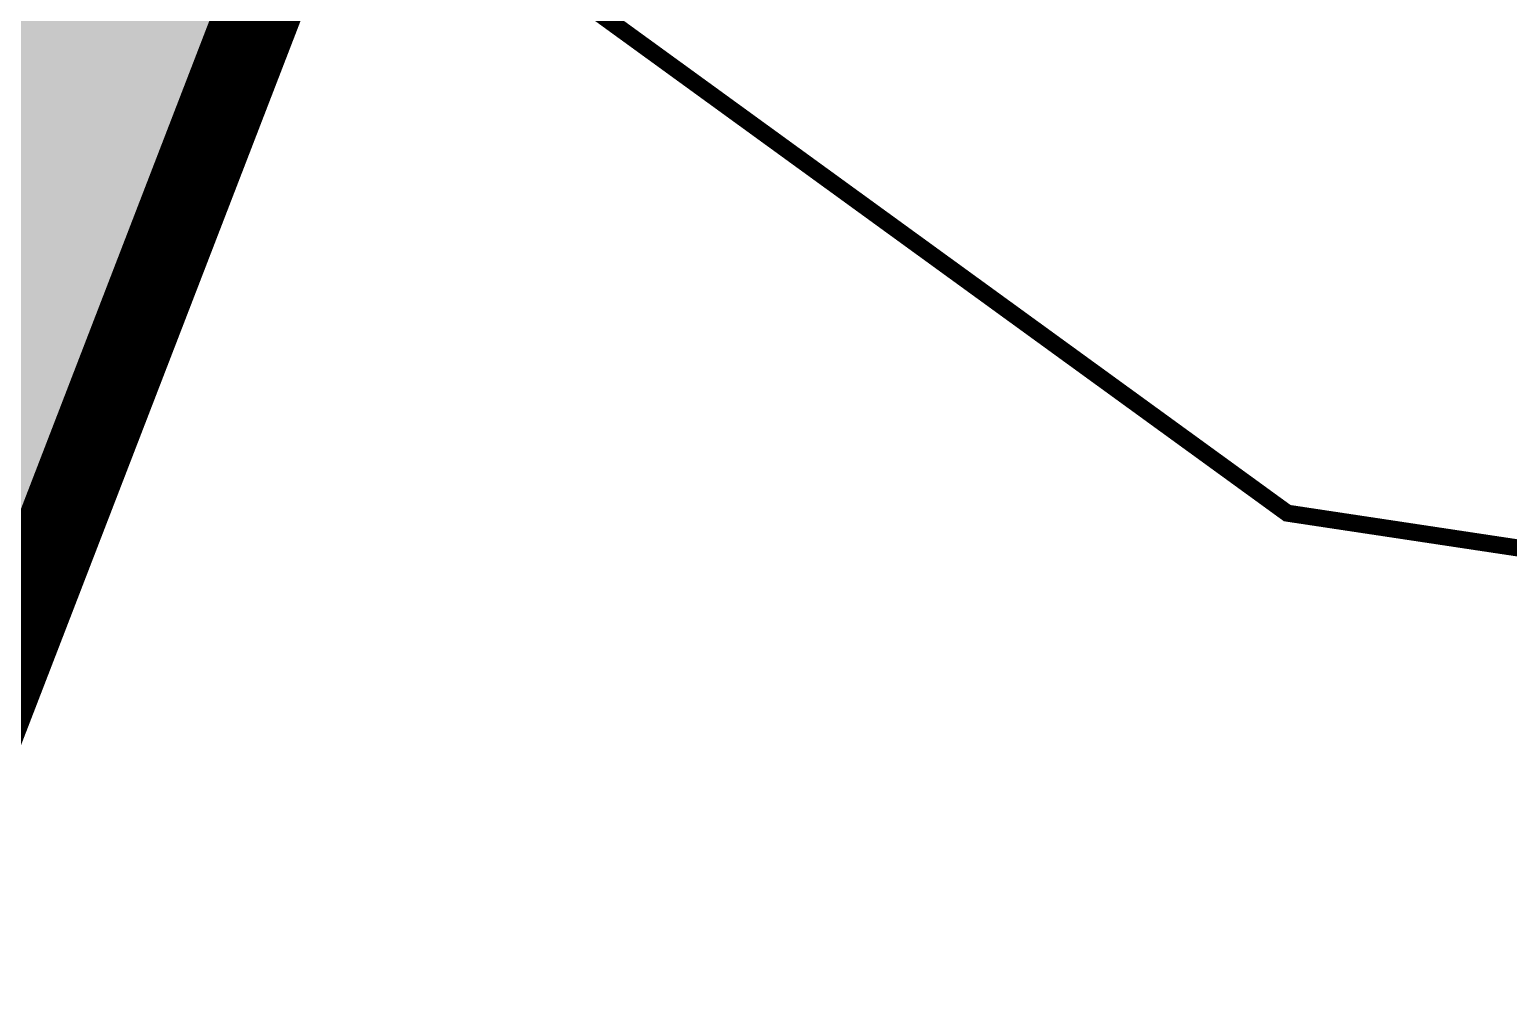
# Model space of a CAD drawing. Header units: metres. Extents: x 317370 to 326712, y 1824935 to 1838812.
# Drawn here: x 326192.1 to 326244.6, y 1829404.2 to 1829438.8 of the extents above; entities that cross this region are included whole.
import ezdxf

# ---------------------------------------------------------------- set-up
doc = ezdxf.new("R2010")
doc.units = ezdxf.units.M
doc.header["$MEASUREMENT"] = 0
doc.layers.add('MANGROOVE', color=112, linetype='Continuous')
doc.layers.add('SURVEY PLOT BOUNDARY', color=35, linetype='Continuous')

# ---------------------------------------------------------------- blocks, each defined once
blk = doc.blocks.new('81')
at = {"layer": 'MANGROOVE'}
h = blk.add_hatch(dxfattribs=at)
h.set_pattern_fill('GRASS', color=256, scale=0.604678, angle=-0.4508)
h.set_pattern_definition([(89.54917, (306983.874, 1824194.798), (-10.7745325, 10.9454397), [2.879778, -18.840867]), (44.54917, (306983.874, 1824194.798), (-10.774532, 10.94544), [2.879778, -12.479037]), (134.54917, (306983.874, 1824194.798), (-10.94544, -10.774532), [2.879778, -12.479037])])
h.paths.add_polyline_path([(325425.547, 1829351.367), (325483.419, 1829359.799), (325499.298, 1829371.672), (325523.603, 1829380.812), (325558.064, 1829380.763), (325585.85, 1829380.1), (325623.455, 1829384.026), (325638.826, 1829387.904), (325628.671, 1829397.094), (325581.853, 1829437.233), (325562.116, 1829469.294), (325530.659, 1829511.978), (325521.519, 1829537.925), (325514.496, 1829577.751), (325521.258, 1829617.69), (325528.844, 1829647.54), (325523.438, 1829666.913), (325523.228, 1829696.687), (325535.942, 1829730.136), (325564.415, 1829755.587), (325613.779, 1829784.749), (325649.962, 1829805.794), (325706.679, 1829825.201), (325743.438, 1829834.688), (325773.697, 1829837.56), (325792.806, 1829836.077), (325814.964, 1829826.571), (325841.663, 1829800.81), (325842.831, 1829807.91), (325816.396, 1829839.002), (325811.71, 1829865.034), (325819.134, 1829888.434), (325833.85, 1829900.79), (325858.167, 1829909.863), (325879.231, 1829913.26), (325904.517, 1829909.498), (325917.321, 1829905.478), (325934.09, 1829906.771), (325964.019, 1829904.041), (326005.265, 1829889.464), (326055.043, 1829854.735), (326103.504, 1829805.537), (326107.626, 1829785.551), (326105.374, 1829771.316), (326108.182, 1829765.593), (326120.602, 1829758.012), (326129.408, 1829744.402), (326133.948, 1829732.252), (326134.976, 1829726.899), (326158.643, 1829729.735), (326177.834, 1829721.745), (326192.668, 1829703.812), (326204.597, 1829679.132), (326195.241, 1829622.907), (326210.071, 1829603.754), (326224.231, 1829590.815), (326234.083, 1829573.991), (326242.488, 1829554.683), (326239.493, 1829536.534), (326230.439, 1829518.79), (326219.502, 1829488.232), (326212.231, 1829470.473), (326180.907, 1829389.303), (326149.501, 1829340.378), (326127.615, 1829323.09), (326107.916, 1829311.843), (326091.128, 1829308.056), (326065.808, 1829307.542), (326045.536, 1829314.116), (326029.259, 1829329.922), (326026.286, 1829359.876), (326026.858, 1829387.308), (325965.385, 1829430.644), (325912.96, 1829474.527), (325871.741, 1829537.921), (325854.425, 1829557.654), (325825.945, 1829563.223), (325787.026, 1829556.403), (325772.271, 1829539.06), (325764.234, 1829514.537), (325761.202, 1829491.756), (325777.192, 1829358.197), (325816.218, 1829288.051), (325866.489, 1829193.357), (325878.191, 1829139.816), (325868.84, 1829040.301), (325904.23, 1829006.528), (325928.941, 1828974.977), (325938.023, 1828951.032), (325933.82, 1828919.592), (325925.465, 1828900.06), (325909.662, 1828885.575), (325888.554, 1828876.477), (325856.089, 1828874.238), (325830.874, 1828886.908), (325811.43, 1828908.084), (325802.946, 1828917.415), (325774.911, 1828934.382), (325746.905, 1828954.913), (325729.33, 1828987.12), (325721.767, 1829022.812), (325706.187, 1829087.25), (325711.161, 1829130.326), (325701.394, 1829157.84), (325667.607, 1829168.795), (325629.495, 1829173.727), (325593.237, 1829187.909), (325587.724, 1829217.68), (325580.531, 1829255.15), (325550.964, 1829258.589), (325459.075, 1829249.005), (325434.811, 1829246.702), (325407.815, 1829259.742), (325403.317, 1829277.237), (325402.483, 1829307.175), (325410.158, 1829330.988)])
at = {"layer": 'MANGROOVE', "const_width": 3.023, "flags": 128}
blk.add_lwpolyline([(326177.834, 1829721.745), (326192.668, 1829703.812), (326204.597, 1829679.132), (326195.241, 1829622.907), (326210.071, 1829603.754), (326224.231, 1829590.815), (326234.083, 1829573.991), (326242.488, 1829554.683), (326239.493, 1829536.534), (326230.439, 1829518.79), (326219.502, 1829488.232), (326212.231, 1829470.473), (326180.907, 1829389.303), (326149.501, 1829340.378), (326127.615, 1829323.09), (326107.916, 1829311.843)], dxfattribs=at)
at = {"layer": 'SURVEY PLOT BOUNDARY', "lineweight": 18, "const_width": 0.605}
blk.add_lwpolyline([(326446.636, 1829452.251), (326369.956, 1829440.759), (326345.74, 1829436.918), (326185.081, 1829510.752), (326177.019, 1829510.816), (326188.826, 1829474.438), (326208.726, 1829442.028), (326236.783, 1829421.649), (326264.966, 1829417.396), (326248.716, 1829401.397), (326171.148, 1829277.026)], dxfattribs=at)
blk.add_lwpolyline([(326345.359, 1829388.542), (326337.139, 1829368.448), (326325.205, 1829388.7), (326264.966, 1829417.396), (326236.783, 1829421.649), (326208.726, 1829442.028), (326188.826, 1829474.438), (326177.019, 1829510.816), (326185.081, 1829510.752), (326345.74, 1829436.918)], close=True, dxfattribs=at)

msp = doc.modelspace()

# ---------------------------------------------------------------- block references
msp.add_blockref('81', (0, 0))

doc.saveas('drawing.dxf')
